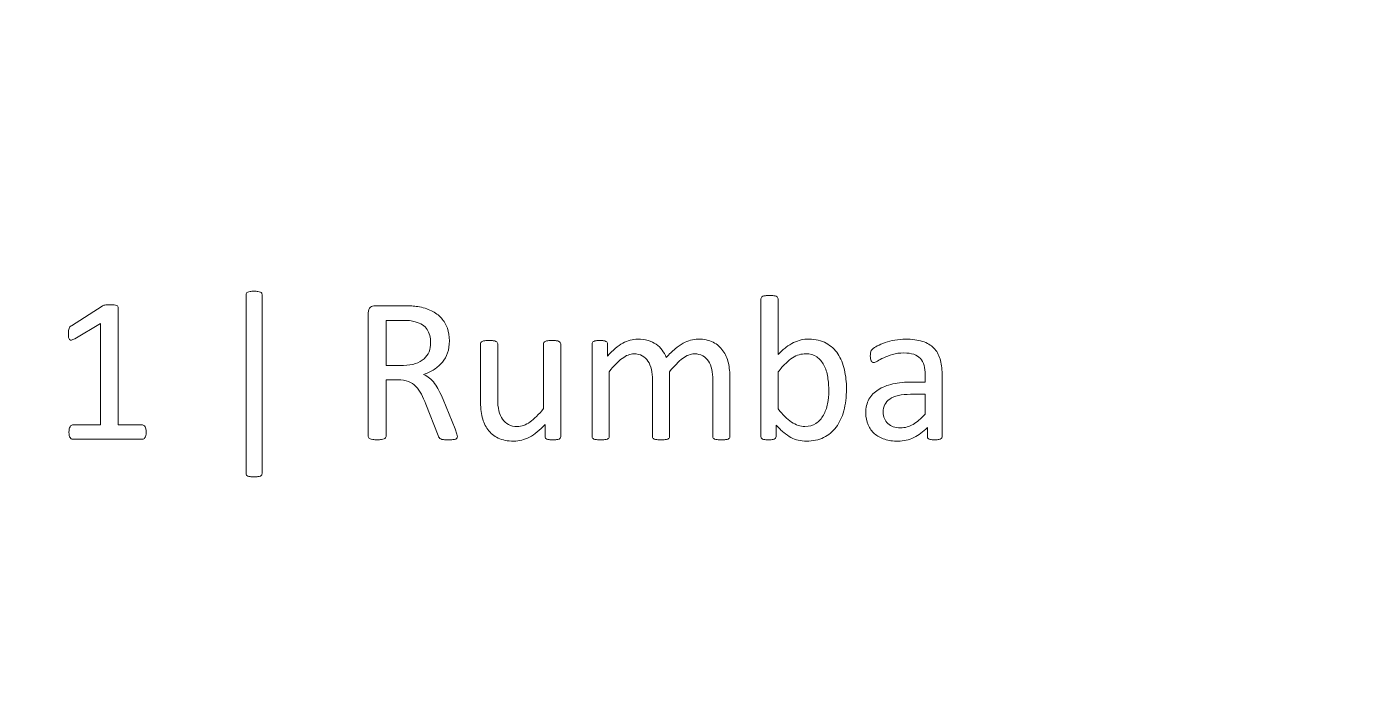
# Model space of a CAD drawing. Header units: inches. Extents: x 27 to 573, y -512 to -89.
# Drawn here: x 284.4 to 315.81, y -325.93 to -310.24 of the extents above; entities that cross this region are included whole.
import ezdxf

# ---------------------------------------------------------------- set-up
doc = ezdxf.new("R2010")
doc.units = ezdxf.units.IN
doc.header["$MEASUREMENT"] = 0
doc.layers.add('Layer 1', color=7, linetype='Continuous')

# ---------------------------------------------------------------- blocks, each defined once
blk = doc.blocks.new('block 9')
at = {"layer": 'Layer 1', "color": 114, "lineweight": 9, "true_color": 0x00a550}
for points, knots in [([(289.971, -320.816), (289.971, -320.829), (289.968, -320.84), (289.962, -320.85), (289.956, -320.859), (289.946, -320.868), (289.932, -320.874), (289.917, -320.881), (289.898, -320.886), (289.873, -320.889), (289.849, -320.892), (289.818, -320.894), (289.78, -320.894), (289.745, -320.894), (289.714, -320.892), (289.69, -320.889), (289.666, -320.886), (289.646, -320.881), (289.632, -320.874), (289.617, -320.868), (289.606, -320.859), (289.601, -320.85), (289.595, -320.84), (289.592, -320.829), (289.592, -320.816), (289.592, -320.816), (289.592, -316.577), (289.592, -316.577), (289.592, -316.566), (289.595, -316.555), (289.601, -316.545), (289.606, -316.536), (289.617, -316.528), (289.632, -316.521), (289.646, -316.515), (289.666, -316.51), (289.69, -316.507), (289.714, -316.503), (289.745, -316.502), (289.78, -316.502), (289.818, -316.502), (289.849, -316.503), (289.873, -316.507), (289.898, -316.51), (289.917, -316.515), (289.932, -316.521), (289.946, -316.528), (289.956, -316.536), (289.962, -316.545), (289.968, -316.555), (289.971, -316.566), (289.971, -316.577), (289.971, -316.577), (289.971, -320.816), (289.971, -320.816)], [0, 0, 0, 0, 1, 1, 1, 2, 2, 2, 3, 3, 3, 4, 4, 4, 5, 5, 5, 6, 6, 6, 7, 7, 7, 8, 8, 8, 9, 9, 9, 10, 10, 10, 11, 11, 11, 12, 12, 12, 13, 13, 13, 14, 14, 14, 15, 15, 15, 16, 16, 16, 17, 17, 17, 18, 18, 18, 18]), ([(287.229, -319.837), (287.229, -319.868), (287.227, -319.894), (287.222, -319.915), (287.217, -319.936), (287.21, -319.953), (287.202, -319.966), (287.194, -319.979), (287.185, -319.988), (287.174, -319.994), (287.164, -320), (287.153, -320.003), (287.141, -320.003), (287.141, -320.003), (285.491, -320.003), (285.491, -320.003), (285.48, -320.003), (285.469, -320), (285.459, -319.994), (285.449, -319.988), (285.44, -319.979), (285.431, -319.966), (285.422, -319.953), (285.415, -319.936), (285.41, -319.915), (285.406, -319.894), (285.403, -319.868), (285.403, -319.837), (285.403, -319.807), (285.406, -319.782), (285.41, -319.761), (285.415, -319.74), (285.421, -319.722), (285.429, -319.708), (285.436, -319.695), (285.445, -319.684), (285.455, -319.677), (285.466, -319.669), (285.478, -319.666), (285.491, -319.666), (285.491, -319.666), (286.15, -319.666), (286.15, -319.666), (286.15, -319.666), (286.15, -317.263), (286.15, -317.263), (286.15, -317.263), (285.54, -317.627), (285.54, -317.627), (285.509, -317.643), (285.484, -317.653), (285.465, -317.656), (285.446, -317.66), (285.431, -317.656), (285.42, -317.645), (285.409, -317.635), (285.401, -317.617), (285.397, -317.593), (285.393, -317.569), (285.391, -317.538), (285.391, -317.5), (285.391, -317.473), (285.392, -317.449), (285.394, -317.429), (285.397, -317.41), (285.4, -317.394), (285.406, -317.381), (285.41, -317.367), (285.417, -317.356), (285.426, -317.346), (285.435, -317.336), (285.447, -317.327), (285.462, -317.317), (285.462, -317.317), (286.189, -316.851), (286.189, -316.851), (286.195, -316.846), (286.204, -316.842), (286.213, -316.839), (286.223, -316.835), (286.235, -316.832), (286.25, -316.829), (286.265, -316.826), (286.282, -316.823), (286.301, -316.823), (286.321, -316.822), (286.345, -316.821), (286.375, -316.821), (286.414, -316.821), (286.446, -316.823), (286.472, -316.826), (286.498, -316.83), (286.519, -316.834), (286.533, -316.84), (286.548, -316.846), (286.558, -316.853), (286.563, -316.862), (286.568, -316.871), (286.57, -316.88), (286.57, -316.89), (286.57, -316.89), (286.57, -319.666), (286.57, -319.666), (286.57, -319.666), (287.141, -319.666), (287.141, -319.666), (287.154, -319.666), (287.166, -319.669), (287.178, -319.677), (287.189, -319.684), (287.199, -319.695), (287.206, -319.708), (287.213, -319.722), (287.219, -319.74), (287.223, -319.761), (287.227, -319.782), (287.229, -319.807), (287.229, -319.837)], [0, 0, 0, 0, 1, 1, 1, 2, 2, 2, 3, 3, 3, 4, 4, 4, 5, 5, 5, 6, 6, 6, 7, 7, 7, 8, 8, 8, 9, 9, 9, 10, 10, 10, 11, 11, 11, 12, 12, 12, 13, 13, 13, 14, 14, 14, 15, 15, 15, 16, 16, 16, 17, 17, 17, 18, 18, 18, 19, 19, 19, 20, 20, 20, 21, 21, 21, 22, 22, 22, 23, 23, 23, 24, 24, 24, 25, 25, 25, 26, 26, 26, 27, 27, 27, 28, 28, 28, 29, 29, 29, 30, 30, 30, 31, 31, 31, 32, 32, 32, 33, 33, 33, 34, 34, 34, 35, 35, 35, 36, 36, 36, 37, 37, 37, 38, 38, 38, 39, 39, 39, 39]), ([(294.59, -319.939), (294.59, -319.952), (294.588, -319.964), (294.583, -319.973), (294.578, -319.983), (294.567, -319.991), (294.551, -319.998), (294.535, -320.004), (294.512, -320.009), (294.483, -320.012), (294.453, -320.016), (294.414, -320.017), (294.366, -320.017), (294.323, -320.017), (294.288, -320.016), (294.261, -320.012), (294.235, -320.009), (294.213, -320.004), (294.197, -319.996), (294.181, -319.989), (294.168, -319.979), (294.159, -319.966), (294.15, -319.953), (294.142, -319.937), (294.136, -319.917), (294.136, -319.917), (293.845, -319.173), (293.845, -319.173), (293.811, -319.088), (293.776, -319.01), (293.739, -318.939), (293.703, -318.868), (293.659, -318.807), (293.609, -318.756), (293.558, -318.705), (293.499, -318.665), (293.431, -318.637), (293.362, -318.608), (293.28, -318.594), (293.184, -318.594), (293.184, -318.594), (292.903, -318.594), (292.903, -318.594), (292.903, -318.594), (292.903, -319.939), (292.903, -319.939), (292.903, -319.952), (292.899, -319.964), (292.892, -319.973), (292.885, -319.983), (292.873, -319.991), (292.858, -319.996), (292.842, -320.002), (292.821, -320.007), (292.794, -320.011), (292.767, -320.015), (292.734, -320.017), (292.693, -320.017), (292.652, -320.017), (292.618, -320.015), (292.592, -320.011), (292.565, -320.007), (292.543, -320.002), (292.527, -319.996), (292.511, -319.991), (292.499, -319.983), (292.493, -319.973), (292.486, -319.964), (292.483, -319.952), (292.483, -319.939), (292.483, -319.939), (292.483, -317.014), (292.483, -317.014), (292.483, -316.951), (292.5, -316.906), (292.533, -316.881), (292.566, -316.856), (292.602, -316.843), (292.639, -316.843), (292.639, -316.843), (293.311, -316.843), (293.311, -316.843), (293.391, -316.843), (293.457, -316.846), (293.51, -316.85), (293.562, -316.853), (293.61, -316.858), (293.652, -316.863), (293.775, -316.884), (293.883, -316.918), (293.976, -316.963), (294.07, -317.008), (294.148, -317.066), (294.212, -317.136), (294.275, -317.207), (294.323, -317.286), (294.354, -317.377), (294.386, -317.467), (294.402, -317.567), (294.402, -317.676), (294.402, -317.782), (294.388, -317.877), (294.359, -317.96), (294.331, -318.044), (294.29, -318.118), (294.236, -318.183), (294.182, -318.247), (294.118, -318.302), (294.043, -318.35), (293.968, -318.397), (293.885, -318.437), (293.792, -318.47), (293.844, -318.492), (293.891, -318.521), (293.933, -318.556), (293.976, -318.591), (294.015, -318.633), (294.052, -318.682), (294.088, -318.731), (294.123, -318.787), (294.155, -318.85), (294.188, -318.914), (294.22, -318.985), (294.253, -319.065), (294.253, -319.065), (294.536, -319.761), (294.536, -319.761), (294.559, -319.82), (294.574, -319.861), (294.58, -319.884), (294.587, -319.908), (294.59, -319.926), (294.59, -319.939)], [0, 0, 0, 0, 1, 1, 1, 2, 2, 2, 3, 3, 3, 4, 4, 4, 5, 5, 5, 6, 6, 6, 7, 7, 7, 8, 8, 8, 9, 9, 9, 10, 10, 10, 11, 11, 11, 12, 12, 12, 13, 13, 13, 14, 14, 14, 15, 15, 15, 16, 16, 16, 17, 17, 17, 18, 18, 18, 19, 19, 19, 20, 20, 20, 21, 21, 21, 22, 22, 22, 23, 23, 23, 24, 24, 24, 25, 25, 25, 26, 26, 26, 27, 27, 27, 28, 28, 28, 29, 29, 29, 30, 30, 30, 31, 31, 31, 32, 32, 32, 33, 33, 33, 34, 34, 34, 35, 35, 35, 36, 36, 36, 37, 37, 37, 38, 38, 38, 39, 39, 39, 40, 40, 40, 41, 41, 41, 42, 42, 42, 43, 43, 43, 44, 44, 44, 44]), ([(303.794, -318.814), (303.794, -319.004), (303.773, -319.175), (303.732, -319.328), (303.69, -319.48), (303.629, -319.61), (303.549, -319.717), (303.468, -319.824), (303.369, -319.906), (303.252, -319.964), (303.135, -320.021), (303.001, -320.049), (302.849, -320.049), (302.779, -320.049), (302.714, -320.042), (302.655, -320.028), (302.596, -320.014), (302.538, -319.992), (302.48, -319.961), (302.424, -319.93), (302.367, -319.891), (302.31, -319.844), (302.253, -319.797), (302.192, -319.74), (302.129, -319.673), (302.129, -319.673), (302.129, -319.942), (302.129, -319.942), (302.129, -319.955), (302.126, -319.966), (302.119, -319.976), (302.113, -319.985), (302.102, -319.993), (302.087, -319.999), (302.073, -320.005), (302.055, -320.009), (302.033, -320.012), (302.011, -320.016), (301.983, -320.017), (301.948, -320.017), (301.916, -320.017), (301.888, -320.016), (301.865, -320.012), (301.842, -320.009), (301.824, -320.005), (301.809, -319.999), (301.795, -319.993), (301.785, -319.985), (301.78, -319.976), (301.775, -319.966), (301.772, -319.955), (301.772, -319.942), (301.772, -319.942), (301.772, -316.68), (301.772, -316.68), (301.772, -316.667), (301.775, -316.655), (301.781, -316.646), (301.787, -316.636), (301.797, -316.628), (301.813, -316.621), (301.828, -316.615), (301.849, -316.61), (301.875, -316.607), (301.901, -316.603), (301.934, -316.602), (301.973, -316.602), (302.013, -316.602), (302.047, -316.603), (302.073, -316.607), (302.099, -316.61), (302.119, -316.615), (302.134, -316.621), (302.149, -316.628), (302.159, -316.636), (302.166, -316.646), (302.172, -316.655), (302.176, -316.667), (302.176, -316.68), (302.176, -316.68), (302.176, -317.996), (302.176, -317.996), (302.24, -317.929), (302.304, -317.873), (302.365, -317.827), (302.426, -317.782), (302.486, -317.745), (302.544, -317.716), (302.603, -317.688), (302.661, -317.667), (302.72, -317.654), (302.778, -317.641), (302.84, -317.634), (302.905, -317.634), (303.065, -317.634), (303.201, -317.666), (303.314, -317.73), (303.427, -317.793), (303.519, -317.878), (303.59, -317.985), (303.661, -318.091), (303.713, -318.216), (303.745, -318.36), (303.778, -318.503), (303.794, -318.654), (303.794, -318.814)], [0, 0, 0, 0, 1, 1, 1, 2, 2, 2, 3, 3, 3, 4, 4, 4, 5, 5, 5, 6, 6, 6, 7, 7, 7, 8, 8, 8, 9, 9, 9, 10, 10, 10, 11, 11, 11, 12, 12, 12, 13, 13, 13, 14, 14, 14, 15, 15, 15, 16, 16, 16, 17, 17, 17, 18, 18, 18, 19, 19, 19, 20, 20, 20, 21, 21, 21, 22, 22, 22, 23, 23, 23, 24, 24, 24, 25, 25, 25, 26, 26, 26, 27, 27, 27, 28, 28, 28, 29, 29, 29, 30, 30, 30, 31, 31, 31, 32, 32, 32, 33, 33, 33, 34, 34, 34, 35, 35, 35, 35]), ([(293.958, -317.72), (293.958, -317.596), (293.93, -317.491), (293.875, -317.406), (293.819, -317.321), (293.726, -317.259), (293.596, -317.222), (293.556, -317.21), (293.51, -317.202), (293.458, -317.197), (293.407, -317.192), (293.34, -317.19), (293.257, -317.19), (293.257, -317.19), (292.903, -317.19), (292.903, -317.19), (292.903, -317.19), (292.903, -318.255), (292.903, -318.255), (292.903, -318.255), (293.313, -318.255), (293.313, -318.255), (293.424, -318.255), (293.519, -318.241), (293.6, -318.214), (293.681, -318.187), (293.748, -318.15), (293.802, -318.102), (293.855, -318.054), (293.895, -317.998), (293.92, -317.932), (293.945, -317.867), (293.958, -317.796), (293.958, -317.72)], [0, 0, 0, 0, 1, 1, 1, 2, 2, 2, 3, 3, 3, 4, 4, 4, 5, 5, 5, 6, 6, 6, 7, 7, 7, 8, 8, 8, 9, 9, 9, 10, 10, 10, 11, 11, 11, 11]), ([(297.034, -319.942), (297.034, -319.955), (297.031, -319.966), (297.025, -319.975), (297.02, -319.984), (297.009, -319.991), (296.995, -319.998), (296.98, -320.004), (296.961, -320.009), (296.937, -320.012), (296.914, -320.016), (296.885, -320.017), (296.851, -320.017), (296.813, -320.017), (296.783, -320.016), (296.759, -320.012), (296.735, -320.009), (296.717, -320.004), (296.703, -319.998), (296.689, -319.991), (296.68, -319.984), (296.675, -319.975), (296.67, -319.966), (296.668, -319.955), (296.668, -319.942), (296.668, -319.942), (296.668, -319.651), (296.668, -319.651), (296.542, -319.789), (296.418, -319.89), (296.296, -319.954), (296.175, -320.017), (296.051, -320.049), (295.925, -320.049), (295.779, -320.049), (295.656, -320.025), (295.555, -319.976), (295.456, -319.927), (295.374, -319.861), (295.313, -319.777), (295.251, -319.693), (295.206, -319.595), (295.18, -319.484), (295.153, -319.372), (295.139, -319.237), (295.139, -319.077), (295.139, -319.077), (295.139, -317.744), (295.139, -317.744), (295.139, -317.731), (295.142, -317.72), (295.148, -317.711), (295.153, -317.702), (295.164, -317.694), (295.181, -317.687), (295.197, -317.68), (295.218, -317.675), (295.244, -317.672), (295.27, -317.67), (295.303, -317.669), (295.342, -317.669), (295.381, -317.669), (295.414, -317.67), (295.439, -317.672), (295.466, -317.675), (295.486, -317.68), (295.502, -317.687), (295.517, -317.694), (295.528, -317.702), (295.535, -317.711), (295.541, -317.72), (295.544, -317.731), (295.544, -317.744), (295.544, -317.744), (295.544, -319.023), (295.544, -319.023), (295.544, -319.152), (295.554, -319.255), (295.573, -319.333), (295.591, -319.41), (295.62, -319.476), (295.658, -319.53), (295.696, -319.585), (295.745, -319.627), (295.803, -319.657), (295.862, -319.687), (295.93, -319.702), (296.008, -319.702), (296.109, -319.702), (296.21, -319.666), (296.31, -319.595), (296.41, -319.523), (296.516, -319.418), (296.629, -319.28), (296.629, -319.28), (296.629, -317.744), (296.629, -317.744), (296.629, -317.731), (296.631, -317.72), (296.637, -317.711), (296.643, -317.702), (296.654, -317.694), (296.67, -317.687), (296.686, -317.68), (296.707, -317.675), (296.732, -317.672), (296.757, -317.67), (296.791, -317.669), (296.831, -317.669), (296.87, -317.669), (296.903, -317.67), (296.929, -317.672), (296.955, -317.675), (296.975, -317.68), (296.99, -317.687), (297.004, -317.694), (297.015, -317.702), (297.023, -317.711), (297.03, -317.72), (297.034, -317.731), (297.034, -317.744), (297.034, -317.744), (297.034, -319.942), (297.034, -319.942)], [0, 0, 0, 0, 1, 1, 1, 2, 2, 2, 3, 3, 3, 4, 4, 4, 5, 5, 5, 6, 6, 6, 7, 7, 7, 8, 8, 8, 9, 9, 9, 10, 10, 10, 11, 11, 11, 12, 12, 12, 13, 13, 13, 14, 14, 14, 15, 15, 15, 16, 16, 16, 17, 17, 17, 18, 18, 18, 19, 19, 19, 20, 20, 20, 21, 21, 21, 22, 22, 22, 23, 23, 23, 24, 24, 24, 25, 25, 25, 26, 26, 26, 27, 27, 27, 28, 28, 28, 29, 29, 29, 30, 30, 30, 31, 31, 31, 32, 32, 32, 33, 33, 33, 34, 34, 34, 35, 35, 35, 36, 36, 36, 37, 37, 37, 38, 38, 38, 39, 39, 39, 40, 40, 40, 41, 41, 41, 41]), ([(301.038, -319.942), (301.038, -319.955), (301.034, -319.966), (301.028, -319.975), (301.021, -319.984), (301.011, -319.991), (300.996, -319.998), (300.981, -320.004), (300.961, -320.009), (300.935, -320.012), (300.909, -320.016), (300.876, -320.017), (300.837, -320.017), (300.797, -320.017), (300.763, -320.016), (300.737, -320.012), (300.711, -320.009), (300.69, -320.004), (300.675, -319.998), (300.66, -319.991), (300.649, -319.984), (300.642, -319.975), (300.636, -319.966), (300.632, -319.955), (300.632, -319.942), (300.632, -319.942), (300.632, -318.606), (300.632, -318.606), (300.632, -318.513), (300.624, -318.429), (300.608, -318.352), (300.591, -318.276), (300.566, -318.21), (300.53, -318.154), (300.494, -318.099), (300.449, -318.057), (300.393, -318.028), (300.338, -317.998), (300.272, -317.983), (300.198, -317.983), (300.105, -317.983), (300.012, -318.019), (299.918, -318.091), (299.825, -318.163), (299.722, -318.268), (299.609, -318.406), (299.609, -318.406), (299.609, -319.942), (299.609, -319.942), (299.609, -319.955), (299.606, -319.966), (299.6, -319.975), (299.593, -319.984), (299.582, -319.991), (299.567, -319.998), (299.551, -320.004), (299.53, -320.009), (299.504, -320.012), (299.478, -320.016), (299.446, -320.017), (299.407, -320.017), (299.369, -320.017), (299.337, -320.016), (299.31, -320.012), (299.283, -320.009), (299.262, -320.004), (299.247, -319.998), (299.231, -319.991), (299.221, -319.984), (299.215, -319.975), (299.209, -319.966), (299.207, -319.955), (299.207, -319.942), (299.207, -319.942), (299.207, -318.606), (299.207, -318.606), (299.207, -318.513), (299.198, -318.429), (299.18, -318.352), (299.162, -318.276), (299.135, -318.21), (299.099, -318.154), (299.063, -318.099), (299.018, -318.057), (298.964, -318.028), (298.909, -317.998), (298.844, -317.983), (298.769, -317.983), (298.677, -317.983), (298.583, -318.019), (298.489, -318.091), (298.394, -318.163), (298.292, -318.268), (298.181, -318.406), (298.181, -318.406), (298.181, -319.942), (298.181, -319.942), (298.181, -319.955), (298.178, -319.966), (298.171, -319.975), (298.165, -319.984), (298.154, -319.991), (298.14, -319.998), (298.125, -320.004), (298.104, -320.009), (298.079, -320.012), (298.052, -320.016), (298.019, -320.017), (297.978, -320.017), (297.939, -320.017), (297.907, -320.016), (297.881, -320.012), (297.855, -320.009), (297.834, -320.004), (297.819, -319.998), (297.803, -319.991), (297.793, -319.984), (297.787, -319.975), (297.781, -319.966), (297.778, -319.955), (297.778, -319.942), (297.778, -319.942), (297.778, -317.744), (297.778, -317.744), (297.778, -317.731), (297.781, -317.72), (297.786, -317.711), (297.791, -317.702), (297.8, -317.694), (297.815, -317.687), (297.83, -317.68), (297.848, -317.675), (297.871, -317.672), (297.894, -317.67), (297.924, -317.669), (297.961, -317.669), (297.997, -317.669), (298.027, -317.67), (298.05, -317.672), (298.074, -317.675), (298.092, -317.68), (298.106, -317.687), (298.119, -317.694), (298.128, -317.702), (298.133, -317.711), (298.139, -317.72), (298.142, -317.731), (298.142, -317.744), (298.142, -317.744), (298.142, -318.035), (298.142, -318.035), (298.266, -317.897), (298.386, -317.795), (298.502, -317.731), (298.618, -317.666), (298.736, -317.634), (298.855, -317.634), (298.946, -317.634), (299.028, -317.645), (299.1, -317.666), (299.173, -317.687), (299.237, -317.717), (299.292, -317.755), (299.347, -317.794), (299.395, -317.839), (299.434, -317.892), (299.473, -317.945), (299.505, -318.004), (299.531, -318.069), (299.604, -317.989), (299.674, -317.922), (299.74, -317.866), (299.806, -317.811), (299.869, -317.766), (299.93, -317.732), (299.991, -317.698), (300.051, -317.673), (300.108, -317.658), (300.166, -317.642), (300.225, -317.634), (300.283, -317.634), (300.425, -317.634), (300.544, -317.659), (300.64, -317.709), (300.735, -317.758), (300.813, -317.825), (300.873, -317.908), (300.932, -317.991), (300.975, -318.088), (301, -318.2), (301.025, -318.311), (301.038, -318.429), (301.038, -318.553), (301.038, -318.553), (301.038, -319.942), (301.038, -319.942)], [0, 0, 0, 0, 1, 1, 1, 2, 2, 2, 3, 3, 3, 4, 4, 4, 5, 5, 5, 6, 6, 6, 7, 7, 7, 8, 8, 8, 9, 9, 9, 10, 10, 10, 11, 11, 11, 12, 12, 12, 13, 13, 13, 14, 14, 14, 15, 15, 15, 16, 16, 16, 17, 17, 17, 18, 18, 18, 19, 19, 19, 20, 20, 20, 21, 21, 21, 22, 22, 22, 23, 23, 23, 24, 24, 24, 25, 25, 25, 26, 26, 26, 27, 27, 27, 28, 28, 28, 29, 29, 29, 30, 30, 30, 31, 31, 31, 32, 32, 32, 33, 33, 33, 34, 34, 34, 35, 35, 35, 36, 36, 36, 37, 37, 37, 38, 38, 38, 39, 39, 39, 40, 40, 40, 41, 41, 41, 42, 42, 42, 43, 43, 43, 44, 44, 44, 45, 45, 45, 46, 46, 46, 47, 47, 47, 48, 48, 48, 49, 49, 49, 50, 50, 50, 51, 51, 51, 52, 52, 52, 53, 53, 53, 54, 54, 54, 55, 55, 55, 56, 56, 56, 57, 57, 57, 58, 58, 58, 59, 59, 59, 60, 60, 60, 61, 61, 61, 62, 62, 62, 63, 63, 63, 64, 64, 64, 65, 65, 65, 65]), ([(306.055, -319.944), (306.055, -319.964), (306.048, -319.978), (306.035, -319.988), (306.022, -319.998), (306.004, -320.005), (305.981, -320.01), (305.959, -320.015), (305.925, -320.017), (305.881, -320.017), (305.839, -320.017), (305.805, -320.015), (305.78, -320.01), (305.755, -320.005), (305.736, -319.998), (305.725, -319.988), (305.714, -319.978), (305.708, -319.964), (305.708, -319.944), (305.708, -319.944), (305.708, -319.724), (305.708, -319.724), (305.612, -319.827), (305.505, -319.906), (305.387, -319.964), (305.269, -320.021), (305.144, -320.049), (305.012, -320.049), (304.896, -320.049), (304.792, -320.034), (304.698, -320.004), (304.605, -319.974), (304.525, -319.93), (304.459, -319.873), (304.393, -319.816), (304.342, -319.746), (304.305, -319.663), (304.269, -319.58), (304.251, -319.486), (304.251, -319.38), (304.251, -319.256), (304.276, -319.149), (304.326, -319.058), (304.377, -318.967), (304.449, -318.891), (304.543, -318.831), (304.638, -318.771), (304.754, -318.725), (304.89, -318.695), (305.027, -318.665), (305.181, -318.65), (305.352, -318.65), (305.352, -318.65), (305.654, -318.65), (305.654, -318.65), (305.654, -318.65), (305.654, -318.479), (305.654, -318.479), (305.654, -318.394), (305.645, -318.32), (305.628, -318.255), (305.61, -318.189), (305.581, -318.135), (305.541, -318.092), (305.501, -318.049), (305.449, -318.016), (305.386, -317.994), (305.322, -317.972), (305.244, -317.962), (305.151, -317.962), (305.052, -317.962), (304.963, -317.973), (304.884, -317.997), (304.805, -318.021), (304.736, -318.047), (304.677, -318.075), (304.617, -318.104), (304.567, -318.129), (304.528, -318.153), (304.488, -318.177), (304.458, -318.189), (304.439, -318.189), (304.426, -318.189), (304.414, -318.185), (304.404, -318.179), (304.395, -318.172), (304.386, -318.163), (304.379, -318.149), (304.371, -318.137), (304.366, -318.12), (304.363, -318.1), (304.359, -318.079), (304.358, -318.057), (304.358, -318.032), (304.358, -317.992), (304.361, -317.96), (304.367, -317.936), (304.372, -317.912), (304.386, -317.89), (304.408, -317.869), (304.43, -317.848), (304.468, -317.823), (304.522, -317.794), (304.575, -317.766), (304.637, -317.74), (304.707, -317.716), (304.777, -317.693), (304.853, -317.673), (304.936, -317.658), (305.019, -317.642), (305.104, -317.634), (305.188, -317.634), (305.346, -317.634), (305.48, -317.652), (305.591, -317.688), (305.702, -317.724), (305.791, -317.776), (305.859, -317.846), (305.928, -317.915), (305.978, -318.001), (306.008, -318.103), (306.039, -318.206), (306.055, -318.325), (306.055, -318.462), (306.055, -318.462), (306.055, -319.944), (306.055, -319.944)], [0, 0, 0, 0, 1, 1, 1, 2, 2, 2, 3, 3, 3, 4, 4, 4, 5, 5, 5, 6, 6, 6, 7, 7, 7, 8, 8, 8, 9, 9, 9, 10, 10, 10, 11, 11, 11, 12, 12, 12, 13, 13, 13, 14, 14, 14, 15, 15, 15, 16, 16, 16, 17, 17, 17, 18, 18, 18, 19, 19, 19, 20, 20, 20, 21, 21, 21, 22, 22, 22, 23, 23, 23, 24, 24, 24, 25, 25, 25, 26, 26, 26, 27, 27, 27, 28, 28, 28, 29, 29, 29, 30, 30, 30, 31, 31, 31, 32, 32, 32, 33, 33, 33, 34, 34, 34, 35, 35, 35, 36, 36, 36, 37, 37, 37, 38, 38, 38, 39, 39, 39, 40, 40, 40, 41, 41, 41, 42, 42, 42, 42]), ([(303.376, -318.86), (303.376, -318.748), (303.368, -318.639), (303.351, -318.533), (303.333, -318.427), (303.304, -318.333), (303.261, -318.252), (303.218, -318.171), (303.162, -318.105), (303.092, -318.055), (303.021, -318.006), (302.933, -317.981), (302.829, -317.981), (302.776, -317.981), (302.725, -317.989), (302.674, -318.003), (302.623, -318.018), (302.572, -318.042), (302.519, -318.076), (302.467, -318.111), (302.412, -318.154), (302.356, -318.208), (302.3, -318.262), (302.239, -318.329), (302.176, -318.411), (302.176, -318.411), (302.176, -319.287), (302.176, -319.287), (302.287, -319.422), (302.393, -319.525), (302.495, -319.596), (302.596, -319.667), (302.702, -319.702), (302.812, -319.702), (302.913, -319.702), (303, -319.678), (303.072, -319.629), (303.144, -319.58), (303.203, -319.515), (303.248, -319.435), (303.292, -319.355), (303.326, -319.264), (303.346, -319.164), (303.366, -319.064), (303.376, -318.963), (303.376, -318.86)], [0, 0, 0, 0, 1, 1, 1, 2, 2, 2, 3, 3, 3, 4, 4, 4, 5, 5, 5, 6, 6, 6, 7, 7, 7, 8, 8, 8, 9, 9, 9, 10, 10, 10, 11, 11, 11, 12, 12, 12, 13, 13, 13, 14, 14, 14, 15, 15, 15, 15]), ([(305.654, -318.94), (305.654, -318.94), (305.31, -318.94), (305.31, -318.94), (305.199, -318.94), (305.104, -318.95), (305.022, -318.969), (304.941, -318.987), (304.873, -319.015), (304.819, -319.052), (304.766, -319.088), (304.726, -319.132), (304.701, -319.183), (304.676, -319.235), (304.663, -319.294), (304.663, -319.36), (304.663, -319.474), (304.699, -319.565), (304.772, -319.633), (304.844, -319.7), (304.945, -319.734), (305.076, -319.734), (305.181, -319.734), (305.28, -319.707), (305.37, -319.654), (305.46, -319.6), (305.555, -319.518), (305.654, -319.407), (305.654, -319.407), (305.654, -318.94), (305.654, -318.94)], [0, 0, 0, 0, 1, 1, 1, 2, 2, 2, 3, 3, 3, 4, 4, 4, 5, 5, 5, 6, 6, 6, 7, 7, 7, 8, 8, 8, 9, 9, 9, 10, 10, 10, 10])]:
    blk.add_open_spline(points, degree=3, knots=knots, dxfattribs=at)
blk = doc.blocks.new('block 2')
at = {"layer": 'Layer 1', "color": 240, "lineweight": 9, "true_color": 0xed1c24}
blk.add_open_spline([(27.181, -449.104), (27.181, -449.104), (32.181, -449.104), (32.181, -449.104), (32.181, -449.104), (32.181, -441.354), (32.181, -441.354), (32.181, -440.94), (32.517, -440.604), (32.931, -440.604), (32.931, -440.604), (36.855, -440.605), (36.855, -440.605), (37.163, -440.605), (37.439, -440.793), (37.55, -441.08), (38.348, -443.137), (40.352, -444.604), (42.681, -444.604), (42.681, -444.604), (45.281, -444.604), (45.281, -444.604), (45.833, -444.604), (46.281, -444.157), (46.281, -443.604), (46.281, -443.604), (46.281, -434.604), (46.281, -434.604), (46.281, -434.052), (45.833, -433.604), (45.281, -433.604), (45.281, -433.604), (42.681, -433.604), (42.681, -433.604), (40.352, -433.604), (38.349, -435.072), (37.551, -437.128), (37.439, -437.415), (37.164, -437.603), (36.856, -437.603), (36.856, -437.603), (32.931, -437.604), (32.931, -437.604), (32.517, -437.604), (32.181, -437.268), (32.181, -436.854), (32.181, -436.854), (32.181, -429.104), (32.181, -429.104), (32.181, -429.104), (27.181, -429.104), (27.181, -429.104), (27.181, -429.104), (27.181, -374.598), (27.181, -374.598), (27.181, -374.598), (27.181, -373.26), (27.181, -373.26), (27.181, -372.897), (27.48, -372.606), (27.842, -372.615), (27.842, -372.615), (27.878, -372.616), (27.878, -372.616), (28.104, -372.622), (28.299, -372.752), (28.422, -372.942), (28.754, -373.453), (29.39, -373.75), (30.074, -373.576), (30.596, -373.443), (31.015, -373.014), (31.138, -372.49), (31.37, -371.503), (30.628, -370.626), (29.681, -370.626), (29.156, -370.626), (28.694, -370.896), (28.426, -371.304), (28.299, -371.497), (28.097, -371.627), (27.867, -371.627), (27.867, -371.627), (27.825, -371.627), (27.825, -371.627), (27.469, -371.626), (27.181, -371.338), (27.181, -370.982), (27.181, -370.982), (27.181, -315.12), (27.181, -315.12), (27.181, -315.12), (32.181, -315.12), (32.181, -315.12), (32.181, -315.12), (32.181, -307.37), (32.181, -307.37), (32.181, -306.956), (32.517, -306.62), (32.931, -306.62), (32.931, -306.62), (36.855, -306.62), (36.855, -306.62), (37.163, -306.62), (37.439, -306.809), (37.55, -307.096), (38.348, -309.152), (40.352, -310.62), (42.681, -310.62), (42.681, -310.62), (45.281, -310.62), (45.281, -310.62), (45.833, -310.62), (46.281, -310.172), (46.281, -309.62), (46.281, -309.62), (46.281, -300.62), (46.281, -300.62), (46.281, -300.068), (45.833, -299.62), (45.281, -299.62), (45.281, -299.62), (42.681, -299.62), (42.681, -299.62), (40.352, -299.62), (38.349, -301.087), (37.551, -303.143), (37.439, -303.43), (37.164, -303.619), (36.856, -303.619), (36.856, -303.619), (32.931, -303.62), (32.931, -303.62), (32.517, -303.62), (32.181, -303.284), (32.181, -302.87), (32.181, -302.87), (32.181, -295.12), (32.181, -295.12), (32.181, -295.12), (27.181, -295.12), (27.181, -295.12), (27.181, -295.12), (27.181, -236.76), (27.181, -236.76), (27.181, -236.397), (27.48, -236.106), (27.842, -236.115), (27.842, -236.115), (27.878, -236.116), (27.878, -236.116), (28.104, -236.122), (28.299, -236.252), (28.422, -236.442), (28.754, -236.953), (29.39, -237.25), (30.074, -237.076), (30.596, -236.943), (31.015, -236.514), (31.138, -235.99), (31.37, -235.003), (30.628, -234.126), (29.681, -234.126), (29.156, -234.126), (28.694, -234.396), (28.426, -234.804), (28.299, -234.997), (28.097, -235.127), (27.867, -235.127), (27.867, -235.127), (27.825, -235.127), (27.825, -235.127), (27.469, -235.126), (27.181, -234.838), (27.181, -234.482), (27.181, -234.482), (27.181, -176.104), (27.181, -176.104), (27.181, -176.104), (32.181, -176.104), (32.181, -176.104), (32.181, -176.104), (32.181, -168.354), (32.181, -168.354), (32.181, -167.94), (32.517, -167.604), (32.931, -167.604), (32.931, -167.604), (36.855, -167.605), (36.855, -167.605), (37.163, -167.605), (37.439, -167.793), (37.55, -168.08), (38.348, -170.137), (40.352, -171.604), (42.681, -171.604), (42.681, -171.604), (45.281, -171.604), (45.281, -171.604), (45.833, -171.604), (46.281, -171.157), (46.281, -170.604), (46.281, -170.604), (46.281, -161.604), (46.281, -161.604), (46.281, -161.052), (45.833, -160.604), (45.281, -160.604), (45.281, -160.604), (42.681, -160.604), (42.681, -160.604), (40.352, -160.604), (38.349, -162.072), (37.551, -164.128), (37.439, -164.415), (37.164, -164.603), (36.856, -164.603), (36.856, -164.603), (32.931, -164.604), (32.931, -164.604), (32.517, -164.604), (32.181, -164.268), (32.181, -163.854), (32.181, -163.854), (32.181, -156.104), (32.181, -156.104), (32.181, -156.104), (27.181, -156.104), (27.181, -156.104), (27.181, -156.104), (27.181, -88.589), (27.181, -88.589), (27.181, -88.589), (80.532, -88.589), (80.532, -88.589), (80.894, -88.589), (81.186, -88.888), (81.177, -89.25), (81.177, -89.25), (81.176, -89.286), (81.176, -89.286), (81.17, -89.512), (81.039, -89.707), (80.85, -89.83), (80.338, -90.162), (80.042, -90.798), (80.216, -91.482), (80.349, -92.004), (80.778, -92.423), (81.302, -92.546), (82.288, -92.778), (83.166, -92.036), (83.166, -91.089), (83.166, -90.564), (82.896, -90.102), (82.488, -89.834), (82.295, -89.707), (82.165, -89.505), (82.165, -89.275), (82.165, -89.275), (82.165, -89.233), (82.165, -89.233), (82.165, -88.877), (82.454, -88.589), (82.81, -88.589), (82.81, -88.589), (116.178, -88.589), (116.178, -88.589), (116.178, -88.589), (116.178, -93.589), (116.178, -93.589), (116.178, -93.589), (123.928, -93.589), (123.928, -93.589), (124.342, -93.589), (124.678, -93.925), (124.678, -94.339), (124.678, -94.339), (124.678, -98.263), (124.678, -98.263), (124.678, -98.571), (124.489, -98.847), (124.202, -98.958), (122.146, -99.756), (120.678, -101.76), (120.678, -104.089), (120.678, -104.089), (120.678, -106.689), (120.678, -106.689), (120.678, -107.241), (121.126, -107.689), (121.678, -107.689), (121.678, -107.689), (130.678, -107.689), (130.678, -107.689), (131.231, -107.689), (131.678, -107.241), (131.678, -106.689), (131.678, -106.689), (131.678, -104.089), (131.678, -104.089), (131.678, -101.76), (130.211, -99.757), (128.155, -98.959), (127.868, -98.847), (127.679, -98.571), (127.679, -98.264), (127.679, -98.264), (127.678, -94.339), (127.678, -94.339), (127.678, -93.925), (128.014, -93.589), (128.428, -93.589), (128.428, -93.589), (136.178, -93.589), (136.178, -93.589), (136.178, -93.589), (136.178, -88.589), (136.178, -88.589), (136.178, -88.589), (212.032, -88.589), (212.032, -88.589), (212.394, -88.589), (212.686, -88.888), (212.677, -89.25), (212.677, -89.25), (212.676, -89.286), (212.676, -89.286), (212.67, -89.512), (212.539, -89.707), (212.35, -89.83), (211.838, -90.162), (211.542, -90.798), (211.716, -91.482), (211.849, -92.004), (212.278, -92.423), (212.802, -92.546), (213.788, -92.778), (214.666, -92.036), (214.666, -91.089), (214.666, -90.564), (214.396, -90.102), (213.988, -89.834), (213.795, -89.707), (213.665, -89.505), (213.665, -89.275), (213.665, -89.275), (213.665, -89.233), (213.665, -89.233), (213.665, -88.877), (213.954, -88.589), (214.31, -88.589), (214.31, -88.589), (290.181, -88.589), (290.181, -88.589), (290.181, -88.589), (290.181, -93.589), (290.181, -93.589), (290.181, -93.589), (297.931, -93.589), (297.931, -93.589), (298.345, -93.589), (298.681, -93.925), (298.681, -94.339), (298.681, -94.339), (298.681, -98.263), (298.681, -98.263), (298.681, -98.571), (298.492, -98.847), (298.205, -98.958), (296.149, -99.756), (294.681, -101.76), (294.681, -104.089), (294.681, -104.089), (294.681, -106.689), (294.681, -106.689), (294.681, -107.241), (295.129, -107.689), (295.681, -107.689), (295.681, -107.689), (304.681, -107.689), (304.681, -107.689), (305.233, -107.689), (305.681, -107.241), (305.681, -106.689), (305.681, -106.689), (305.681, -104.089), (305.681, -104.089), (305.681, -101.76), (304.214, -99.757), (302.158, -98.959), (301.871, -98.847), (301.682, -98.571), (301.682, -98.264), (301.682, -98.264), (301.681, -94.339), (301.681, -94.339), (301.681, -93.925), (302.017, -93.589), (302.431, -93.589), (302.431, -93.589), (310.181, -93.589), (310.181, -93.589), (310.181, -93.589), (310.181, -88.589), (310.181, -88.589), (310.181, -88.589), (386.035, -88.589), (386.035, -88.589), (386.397, -88.589), (386.689, -88.888), (386.679, -89.25), (386.679, -89.25), (386.678, -89.286), (386.678, -89.286), (386.673, -89.512), (386.542, -89.707), (386.353, -89.83), (385.841, -90.162), (385.545, -90.798), (385.719, -91.482), (385.851, -92.004), (386.28, -92.423), (386.805, -92.546), (387.791, -92.778), (388.669, -92.036), (388.669, -91.089), (388.669, -90.564), (388.399, -90.102), (387.99, -89.834), (387.797, -89.707), (387.667, -89.505), (387.668, -89.275), (387.668, -89.275), (387.668, -89.233), (387.668, -89.233), (387.668, -88.877), (387.957, -88.589), (388.313, -88.589), (388.313, -88.589), (464.184, -88.589), (464.184, -88.589), (464.184, -88.589), (464.184, -93.589), (464.184, -93.589), (464.184, -93.589), (471.934, -93.589), (471.934, -93.589), (472.348, -93.589), (472.684, -93.925), (472.684, -94.339), (472.684, -94.339), (472.684, -98.263), (472.684, -98.263), (472.684, -98.571), (472.495, -98.847), (472.208, -98.958), (470.152, -99.756), (468.684, -101.76), (468.684, -104.089), (468.684, -104.089), (468.684, -106.689), (468.684, -106.689), (468.684, -107.241), (469.131, -107.689), (469.684, -107.689), (469.684, -107.689), (478.684, -107.689), (478.684, -107.689), (479.236, -107.689), (479.684, -107.241), (479.684, -106.689), (479.684, -106.689), (479.684, -104.089), (479.684, -104.089), (479.684, -101.76), (478.216, -99.757), (476.16, -98.959), (475.874, -98.847), (475.685, -98.571), (475.685, -98.264), (475.685, -98.264), (475.684, -94.339), (475.684, -94.339), (475.684, -93.925), (476.02, -93.589), (476.434, -93.589), (476.434, -93.589), (484.184, -93.589), (484.184, -93.589), (484.184, -93.589), (484.184, -88.589), (484.184, -88.589), (484.184, -88.589), (517.535, -88.589), (517.535, -88.589), (517.897, -88.589), (518.189, -88.888), (518.179, -89.25), (518.179, -89.25), (518.178, -89.286), (518.178, -89.286), (518.173, -89.512), (518.042, -89.707), (517.853, -89.83), (517.341, -90.162), (517.045, -90.798), (517.219, -91.482), (517.351, -92.004), (517.78, -92.423), (518.305, -92.546), (519.291, -92.778), (520.169, -92.036), (520.169, -91.089), (520.169, -90.564), (519.899, -90.102), (519.49, -89.834), (519.297, -89.707), (519.167, -89.505), (519.168, -89.275), (519.168, -89.275), (519.168, -89.233), (519.168, -89.233), (519.168, -88.877), (519.457, -88.589), (519.813, -88.589), (519.813, -88.589), (573.181, -88.589), (573.181, -88.589), (573.181, -88.589), (573.181, -156.104), (573.181, -156.104), (573.181, -156.104), (568.181, -156.104), (568.181, -156.104), (568.181, -156.104), (568.181, -163.854), (568.181, -163.854), (568.181, -164.269), (567.845, -164.604), (567.431, -164.604), (567.431, -164.604), (563.507, -164.604), (563.507, -164.604), (563.199, -164.604), (562.923, -164.415), (562.812, -164.129), (562.014, -162.072), (560.01, -160.604), (557.681, -160.604), (557.681, -160.604), (555.081, -160.604), (555.081, -160.604), (554.529, -160.604), (554.081, -161.052), (554.081, -161.604), (554.081, -161.604), (554.081, -170.604), (554.081, -170.604), (554.081, -171.157), (554.529, -171.604), (555.081, -171.604), (555.081, -171.604), (557.681, -171.604), (557.681, -171.604), (560.01, -171.604), (562.013, -170.137), (562.811, -168.081), (562.923, -167.794), (563.198, -167.606), (563.506, -167.605), (563.506, -167.605), (567.431, -167.604), (567.431, -167.604), (567.845, -167.604), (568.181, -167.94), (568.181, -168.354), (568.181, -168.354), (568.181, -176.104), (568.181, -176.104), (568.181, -176.104), (573.181, -176.104), (573.181, -176.104), (573.181, -176.104), (573.181, -234.464), (573.181, -234.464), (573.181, -234.827), (572.882, -235.118), (572.52, -235.109), (572.52, -235.109), (572.484, -235.108), (572.484, -235.108), (572.258, -235.102), (572.063, -234.972), (571.94, -234.782), (571.608, -234.271), (570.972, -233.974), (570.288, -234.148), (569.765, -234.281), (569.347, -234.71), (569.224, -235.234), (568.992, -236.221), (569.734, -237.098), (570.681, -237.098), (571.206, -237.098), (571.668, -236.829), (571.936, -236.42), (572.063, -236.227), (572.264, -236.097), (572.495, -236.097), (572.495, -236.097), (572.537, -236.097), (572.537, -236.097), (572.893, -236.098), (573.181, -236.386), (573.181, -236.742), (573.181, -236.742), (573.181, -295.12), (573.181, -295.12), (573.181, -295.12), (568.181, -295.12), (568.181, -295.12), (568.181, -295.12), (568.181, -302.87), (568.181, -302.87), (568.181, -303.284), (567.845, -303.62), (567.431, -303.62), (567.431, -303.62), (563.507, -303.62), (563.507, -303.62), (563.199, -303.62), (562.923, -303.431), (562.812, -303.144), (562.014, -301.088), (560.01, -299.62), (557.681, -299.62), (557.681, -299.62), (555.081, -299.62), (555.081, -299.62), (554.529, -299.62), (554.081, -300.068), (554.081, -300.62), (554.081, -300.62), (554.081, -309.62), (554.081, -309.62), (554.081, -310.172), (554.529, -310.62), (555.081, -310.62), (555.081, -310.62), (557.681, -310.62), (557.681, -310.62), (560.01, -310.62), (562.013, -309.152), (562.811, -307.096), (562.923, -306.81), (563.198, -306.621), (563.506, -306.621), (563.506, -306.621), (567.431, -306.62), (567.431, -306.62), (567.845, -306.62), (568.181, -306.956), (568.181, -307.37), (568.181, -307.37), (568.181, -315.12), (568.181, -315.12), (568.181, -315.12), (573.181, -315.12), (573.181, -315.12), (573.181, -315.12), (573.181, -370.964), (573.181, -370.964), (573.181, -371.327), (572.882, -371.618), (572.52, -371.609), (572.52, -371.609), (572.484, -371.608), (572.484, -371.608), (572.258, -371.602), (572.063, -371.472), (571.94, -371.282), (571.608, -370.771), (570.972, -370.474), (570.288, -370.648), (569.765, -370.781), (569.347, -371.21), (569.224, -371.734), (568.992, -372.721), (569.734, -373.598), (570.681, -373.598), (571.206, -373.598), (571.668, -373.329), (571.936, -372.92), (572.063, -372.727), (572.264, -372.597), (572.495, -372.597), (572.495, -372.597), (572.537, -372.597), (572.537, -372.597), (572.893, -372.598), (573.181, -372.886), (573.181, -373.242), (573.181, -373.242), (573.181, -424.104), (573.181, -424.104)], degree=3, knots=[0, 0, 0, 0, 1, 1, 1, 2, 2, 2, 3, 3, 3, 4, 4, 4, 5, 5, 5, 6, 6, 6, 7, 7, 7, 8, 8, 8, 9, 9, 9, 10, 10, 10, 11, 11, 11, 12, 12, 12, 13, 13, 13, 14, 14, 14, 15, 15, 15, 16, 16, 16, 17, 17, 17, 18, 18, 18, 19, 19, 19, 20, 20, 20, 21, 21, 21, 22, 22, 22, 23, 23, 23, 24, 24, 24, 25, 25, 25, 26, 26, 26, 27, 27, 27, 28, 28, 28, 29, 29, 29, 30, 30, 30, 31, 31, 31, 32, 32, 32, 33, 33, 33, 34, 34, 34, 35, 35, 35, 36, 36, 36, 37, 37, 37, 38, 38, 38, 39, 39, 39, 40, 40, 40, 41, 41, 41, 42, 42, 42, 43, 43, 43, 44, 44, 44, 45, 45, 45, 46, 46, 46, 47, 47, 47, 48, 48, 48, 49, 49, 49, 50, 50, 50, 51, 51, 51, 52, 52, 52, 53, 53, 53, 54, 54, 54, 55, 55, 55, 56, 56, 56, 57, 57, 57, 58, 58, 58, 59, 59, 59, 60, 60, 60, 61, 61, 61, 62, 62, 62, 63, 63, 63, 64, 64, 64, 65, 65, 65, 66, 66, 66, 67, 67, 67, 68, 68, 68, 69, 69, 69, 70, 70, 70, 71, 71, 71, 72, 72, 72, 73, 73, 73, 74, 74, 74, 75, 75, 75, 76, 76, 76, 77, 77, 77, 78, 78, 78, 79, 79, 79, 80, 80, 80, 81, 81, 81, 82, 82, 82, 83, 83, 83, 84, 84, 84, 85, 85, 85, 86, 86, 86, 87, 87, 87, 88, 88, 88, 89, 89, 89, 90, 90, 90, 91, 91, 91, 92, 92, 92, 93, 93, 93, 94, 94, 94, 95, 95, 95, 96, 96, 96, 97, 97, 97, 98, 98, 98, 99, 99, 99, 100, 100, 100, 101, 101, 101, 102, 102, 102, 103, 103, 103, 104, 104, 104, 105, 105, 105, 106, 106, 106, 107, 107, 107, 108, 108, 108, 109, 109, 109, 110, 110, 110, 111, 111, 111, 112, 112, 112, 113, 113, 113, 114, 114, 114, 115, 115, 115, 116, 116, 116, 117, 117, 117, 118, 118, 118, 119, 119, 119, 120, 120, 120, 121, 121, 121, 122, 122, 122, 123, 123, 123, 124, 124, 124, 125, 125, 125, 126, 126, 126, 127, 127, 127, 128, 128, 128, 129, 129, 129, 130, 130, 130, 131, 131, 131, 132, 132, 132, 133, 133, 133, 134, 134, 134, 135, 135, 135, 136, 136, 136, 137, 137, 137, 138, 138, 138, 139, 139, 139, 140, 140, 140, 141, 141, 141, 142, 142, 142, 143, 143, 143, 144, 144, 144, 145, 145, 145, 146, 146, 146, 147, 147, 147, 148, 148, 148, 149, 149, 149, 150, 150, 150, 151, 151, 151, 152, 152, 152, 153, 153, 153, 154, 154, 154, 155, 155, 155, 156, 156, 156, 157, 157, 157, 158, 158, 158, 159, 159, 159, 160, 160, 160, 161, 161, 161, 162, 162, 162, 163, 163, 163, 164, 164, 164, 165, 165, 165, 166, 166, 166, 167, 167, 167, 168, 168, 168, 169, 169, 169, 170, 170, 170, 171, 171, 171, 172, 172, 172, 173, 173, 173, 174, 174, 174, 175, 175, 175, 176, 176, 176, 177, 177, 177, 178, 178, 178, 179, 179, 179, 180, 180, 180, 181, 181, 181, 182, 182, 182, 183, 183, 183, 184, 184, 184, 185, 185, 185, 186, 186, 186, 187, 187, 187, 188, 188, 188, 189, 189, 189, 190, 190, 190, 191, 191, 191, 192, 192, 192, 193, 193, 193, 194, 194, 194, 195, 195, 195, 196, 196, 196, 197, 197, 197, 198, 198, 198, 199, 199, 199, 200, 200, 200, 201, 201, 201, 202, 202, 202, 203, 203, 203, 204, 204, 204, 205, 205, 205, 206, 206, 206, 207, 207, 207, 208, 208, 208, 209, 209, 209, 210, 210, 210, 211, 211, 211, 212, 212, 212, 213, 213, 213, 214, 214, 214, 215, 215, 215, 216, 216, 216, 217, 217, 217, 218, 218, 218, 219, 219, 219, 220, 220, 220, 221, 221, 221, 222, 222, 222, 223, 223, 223, 224, 224, 224, 225, 225, 225, 226, 226, 226, 227, 227, 227, 228, 228, 228, 229, 229, 229, 230, 230, 230, 231, 231, 231, 232, 232, 232, 233, 233, 233, 234, 234, 234, 235, 235, 235, 235], dxfattribs=at)
at = {"layer": 'Layer 1'}
blk.add_blockref('block 9', (0, 0), dxfattribs=at)

msp = doc.modelspace()

# ---------------------------------------------------------------- block references
at = {"layer": 'Layer 1'}
msp.add_blockref('block 2', (0, 0), dxfattribs=at)

doc.saveas('drawing.dxf')
